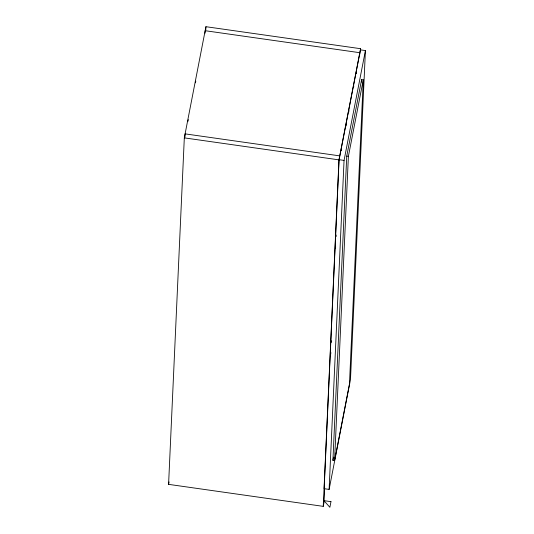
<?xml version="1.0" encoding="UTF-8"?>
<svg xmlns="http://www.w3.org/2000/svg" width="534" height="534" viewBox="0 0 534 534"><rect width="100%" height="100%" fill="white"/><g stroke="black" fill="none" stroke-linecap="round" stroke-linejoin="round"><path stroke-width="0.8" d="M324.665 488.196L324.025 502.354L323.244 506.359L168.584 484.358L184.317 137.872L205.937 26.7L360.597 48.701L360.483 51.197M184.944 137.205L185.091 133.867L339.757 155.875M205.043 33.201L205.156 30.705L359.823 52.706L359.742 54.368M205.784 30.031L205.937 26.7M323.244 506.359L338.977 159.873L360.597 48.701M339.083 159.699L324.145 488.697L329.118 489.404L350.478 379.567L365.416 50.57L360.45 49.862L339.083 159.699L344.056 160.407L329.118 489.404M330.753 354.102L330.833 352.433M331.287 342.441L331.36 340.772M335.559 248.323L335.632 246.655M336.086 236.662L336.166 234.993M332.922 460.355L346.74 156.108L361.611 79.619L363.274 79.86L349.456 384.1L334.578 460.588L332.922 460.355L333.556 457.097M334.578 460.588L348.395 156.342L363.274 79.86M361.498 82.116L361.611 79.619M187.981 121.285L188.302 119.643M195.471 82.797L195.784 81.161M168.584 484.358L169.051 481.955M341.213 150.655L341.533 149.019M345.992 126.091L346.312 124.455M348.695 112.173L349.016 110.531M353.475 87.609L353.795 85.967M356.185 73.685L356.498 72.05M344.056 160.407L365.416 50.57M346.74 156.108L348.395 156.342M184.317 137.872L338.977 159.873M330.973 501.653L329.872 507.3L323.958 500.652L330.973 501.653"/></g></svg>
